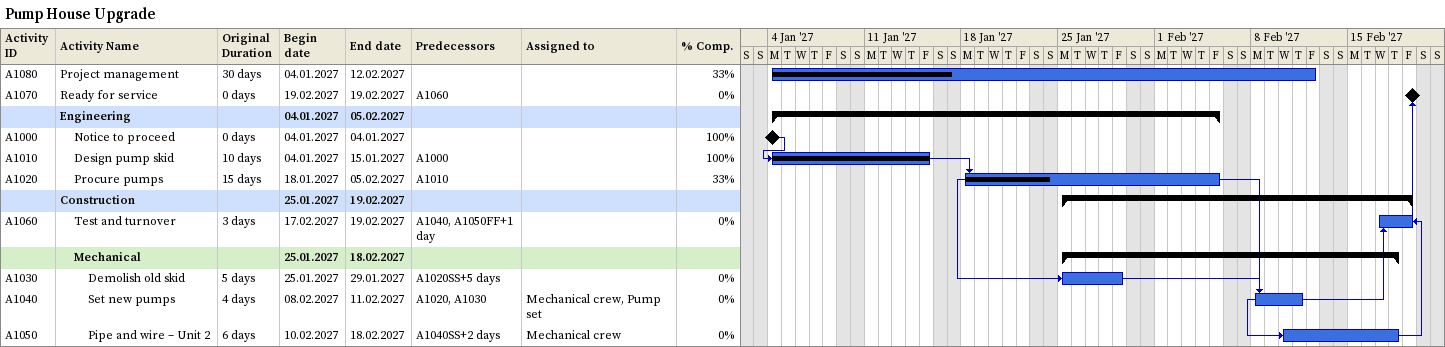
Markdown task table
Pump House Upgrade

| ID | Level | Task | Original duration | Start | Finish | Predecessors | Resources | % complete |
|---|---|---|---|---|---|---|---|---|
| A1080 | 1 | Project management | 30d | 2027-01-04 | 2027-02-12 |  |  | 33 |
| A1070 | 1 | Ready for service | 0d | 2027-02-19 | 2027-02-19 | A1060 |  | 0 |
|  | 1 | **Engineering** |  | 2027-01-04 | 2027-02-05 |  |  |  |
| A1000 | 2 | Notice to proceed | 0d | 2027-01-04 | 2027-01-04 |  |  | 100 |
| A1010 | 2 | Design pump skid | 10d | 2027-01-04 | 2027-01-15 | A1000 |  | 100 |
| A1020 | 2 | Procure pumps | 15d | 2027-01-18 | 2027-02-05 | A1010 |  | 33 |
|  | 1 | **Construction** |  | 2027-01-25 | 2027-02-19 |  |  |  |
| A1060 | 2 | Test and turnover | 3d | 2027-02-17 | 2027-02-19 | A1040, A1050FF+1d |  | 0 |
|  | 2 | **Mechanical** |  | 2027-01-25 | 2027-02-18 |  |  |  |
| A1030 | 3 | Demolish old skid | 5d | 2027-01-25 | 2027-01-29 | A1020SS+5d |  | 0 |
| A1040 | 3 | Set new pumps | 4d | 2027-02-08 | 2027-02-11 | A1020, A1030 | Mechanical crew, Pump set | 0 |
| A1050 | 3 | Pipe and wire – Unit 2 | 6d | 2027-02-10 | 2027-02-18 | A1040SS+2d | Mechanical crew | 0 |
